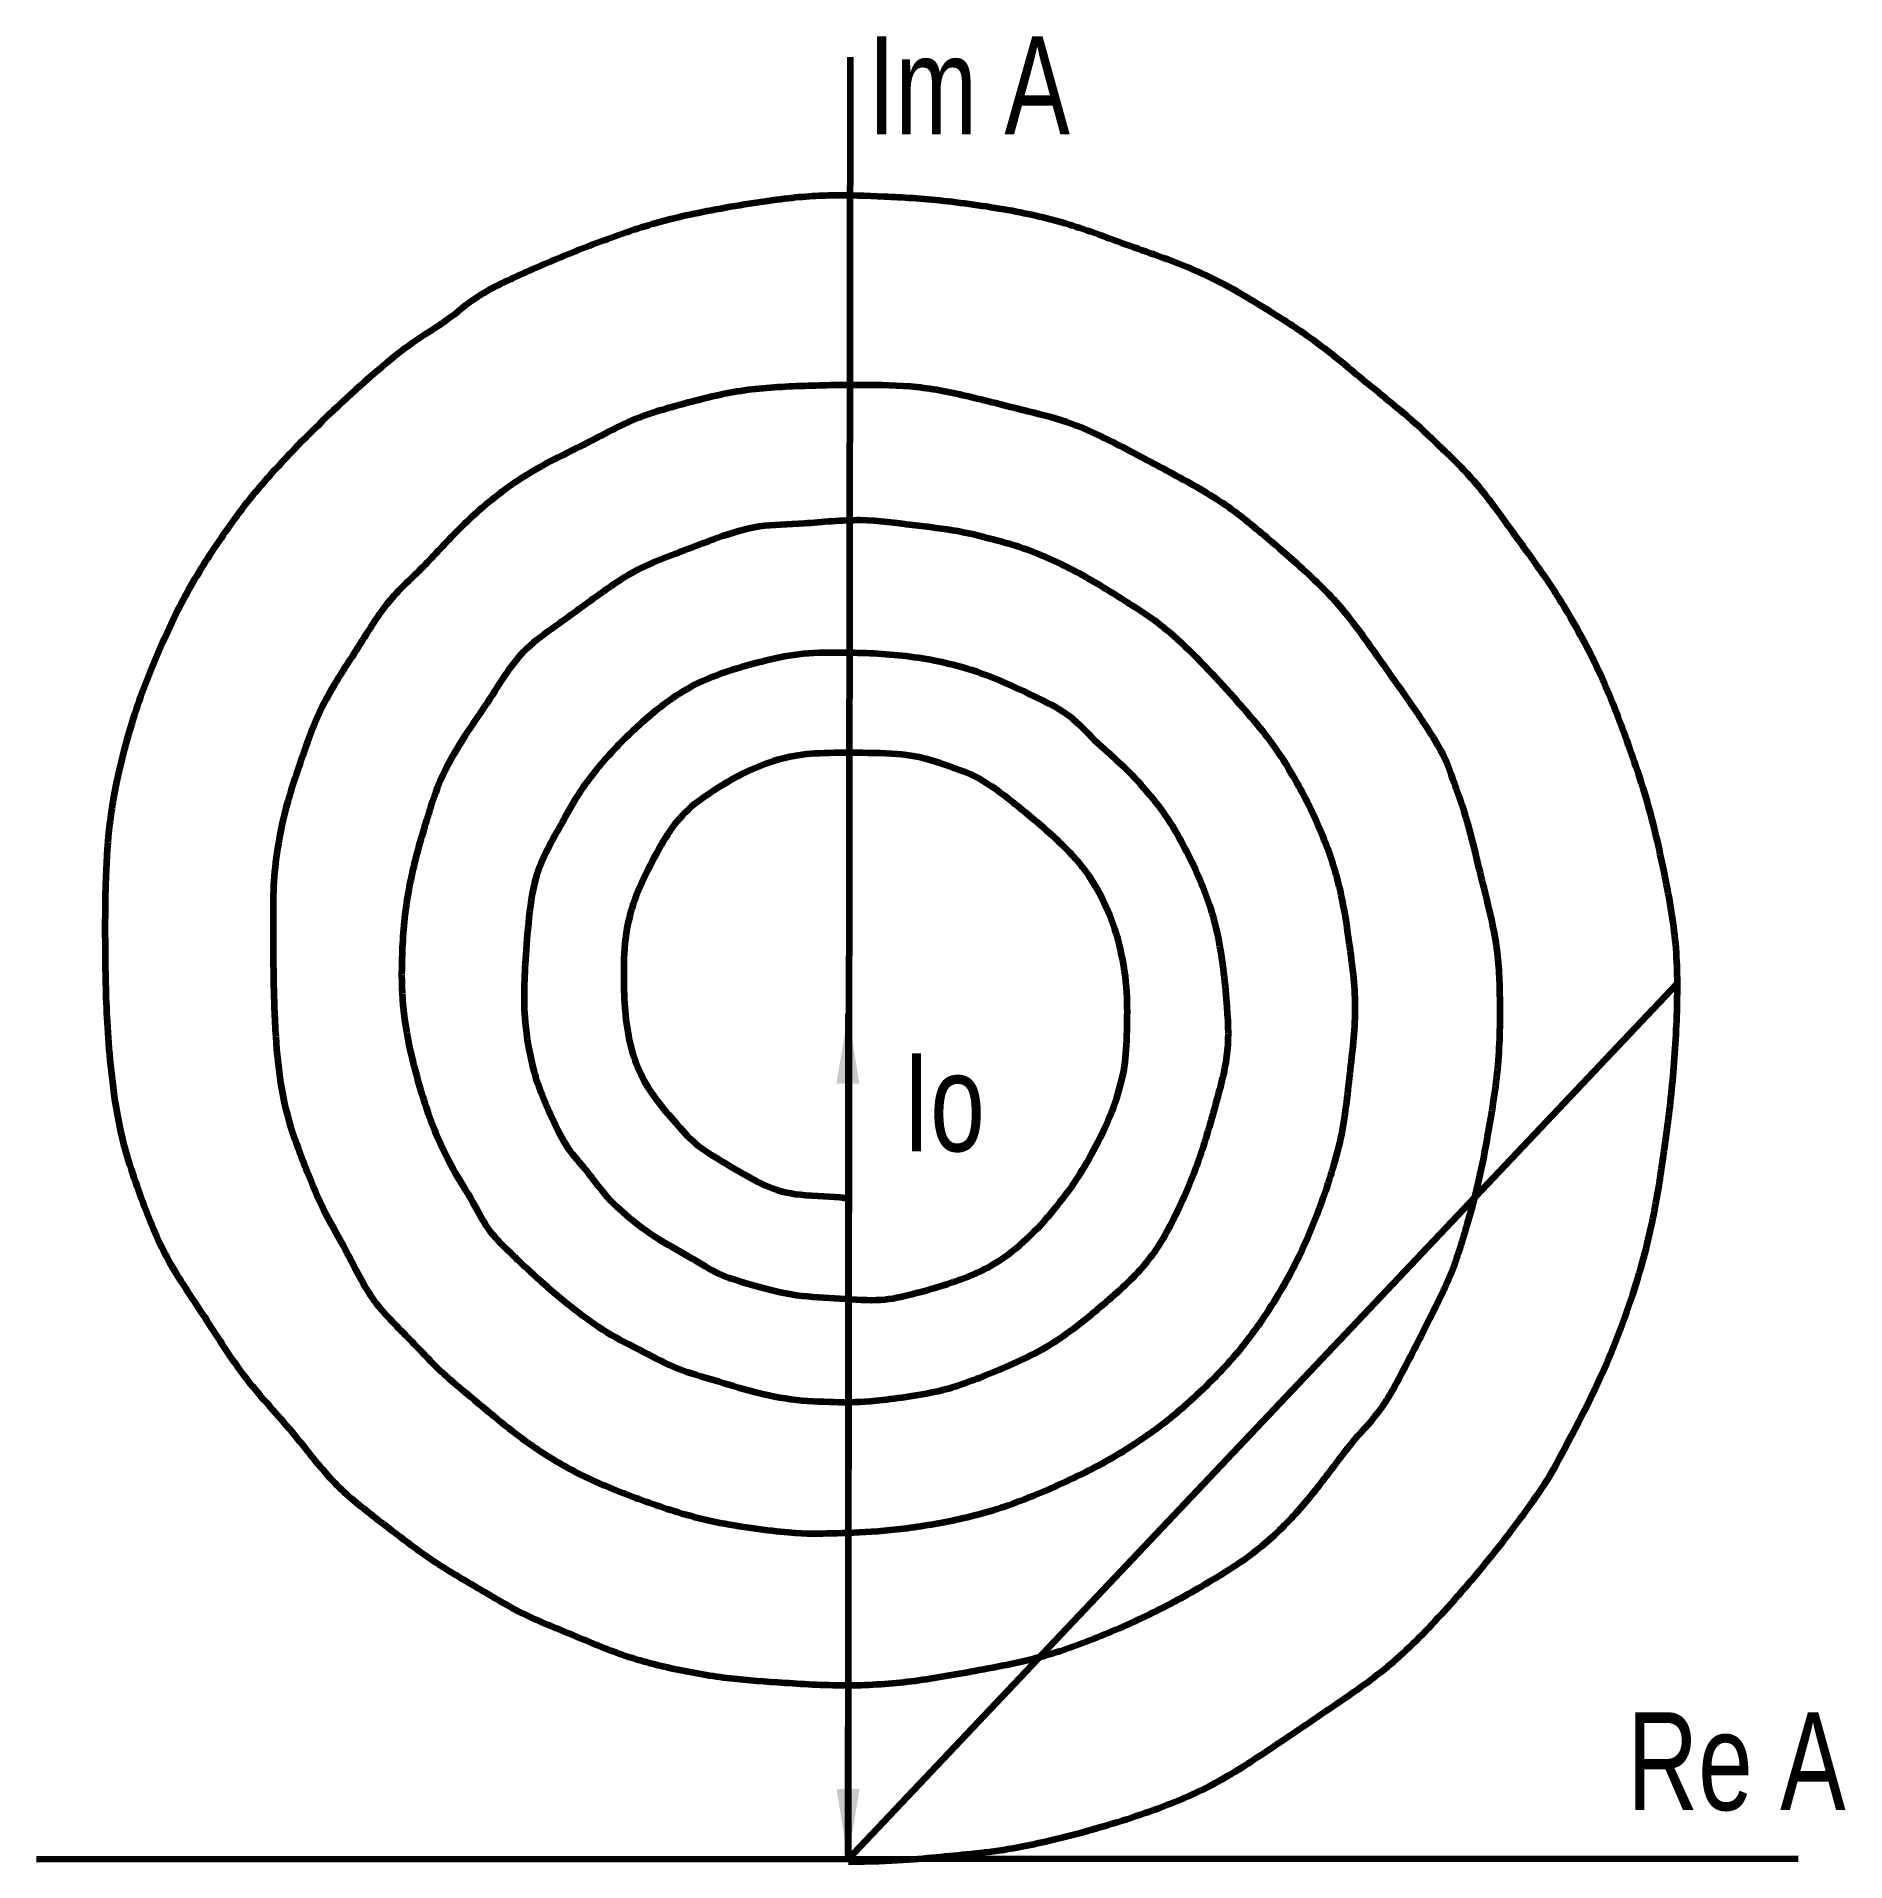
# Model space of a CAD drawing. Header units: millimetres. Extents: x 37 to 296, y 17 to 278.
import ezdxf

# ---------------------------------------------------------------- set-up
doc = ezdxf.new("R2010")
doc.units = ezdxf.units.MM
doc.layers.add('noname', color=7, linetype='CONTINUOUS', lineweight=0)
doc.styles.get("Standard").update_dxf_attribs({"font": 'txt', "width": 0.75})
doc.dimstyles.get("Standard").update_dxf_attribs({"dimtxt": 2.5, "dimasz": 10, "dimexe": 1.25, "dimexo": 0.625, "dimtad": 1, "dimtxsty": 'Standard', "dimcen": 2.5, "dimadec": 0, "dimazin": 0, "dimtfac": 1, "dimtmove": 0, "dimatfit": 3, "dimfxl": 1, "dimarcsym": 0})

msp = doc.modelspace()

# ---------------------------------------------------------------- linework, layer by layer
at = {"layer": 'noname', "lineweight": 100}
for p, q in [((153.2, 17.7), (153.54, 274.66)), ((153.2, 17.09), (271.61, 142.21)), ((153.2, 137.94), (153.2, 17.09)), ((37.23, 17.09), (288.96, 17.17))]:
    msp.add_line(p, q, dxfattribs=at)
at = {"layer": 'noname', "lineweight": 200}
msp.add_line((153.2, 137.94), (153.2, 17.7), dxfattribs=at)
at = {"layer": 'noname', "lineweight": 100}
msp.add_open_spline([(153.25, 16.75), (159.75, 16.75), (166.5, 17.5), (176.25, 18.25), (189.25, 21.5), (199.75, 25), (207, 28.5), (214.5, 33.5), (223.75, 39.75), (231.25, 45), (238.25, 52.25), (246.25, 61.5), (253.25, 71.25), (254.25, 73.25), (261.5, 86.75), (266.5, 100.75), (268.75, 110.75), (269.75, 118), (271, 126.75), (271.75, 137.75), (271.75, 148), (270, 157.5), (267.75, 167.75), (264.25, 177.75), (261, 186.25), (256.5, 194.75), (252.25, 201.25), (246.75, 208.75), (242.75, 214.25), (237.75, 219), (234.5, 222.25), (226.5, 228.75), (220.25, 234), (212.5, 239), (204, 244), (193.75, 247.5), (185.25, 250.75), (177, 252.75), (166.5, 254.25), (158.25, 254.75), (150.75, 255), (143.75, 254.5), (131.75, 252.5), (123.75, 250.5), (115, 247.25), (107.25, 244), (99.75, 240.5), (96.25, 237), (90.25, 233.75), (79.5, 224.25), (69.5, 214), (64.25, 207), (59, 199), (55.25, 191.25), (51.25, 181.5), (48.5, 171), (47.5, 164.25), (47, 157), (47, 145.5), (47.25, 135), (48.75, 121.25), (52.25, 111.25), (55.5, 103), (60.75, 95.5), (66.75, 85.75), (73.5, 78.75), (79.25, 71), (84.5, 66.75), (90.56, 62.08), (95.04, 58.88), (101.44, 55.2), (106.72, 52), (113.6, 49.28), (120.64, 46.24), (127.04, 44.48), (135.68, 42.88), (142.72, 42.4), (152.32, 41.76), (161.28, 42.24), (169.6, 43.68), (180.8, 45.76), (188.64, 48.64), (197.44, 52.48), (205.28, 56.96), (211.68, 60.96), (217.44, 66.56), (221.6, 71.84), (225.6, 77.28), (229.44, 81.12), (232.64, 87.04), (237.12, 95.84), (239.68, 101.12), (241.76, 108), (243.52, 114.4), (244.8, 121.44), (246.4, 131.2), (246.4, 141.12), (246.08, 148.16), (243.52, 157.92), (241.92, 165.12), (239.36, 172.16), (238.4, 175.04), (234.24, 181.44), (229.44, 188.16), (224.32, 195.52), (218.88, 200.96), (213.12, 205.92), (207.04, 211.04), (199.04, 215.36), (192, 219.2), (184.96, 222.56), (179.52, 223.84), (170.24, 226.24), (163.2, 227.68), (155.04, 227.84), (146.4, 227.68), (137.76, 227.2), (129.76, 225.12), (122.72, 223.2), (116.48, 219.68), (108.64, 216), (102.56, 211.84), (96.96, 206.72), (92.16, 201.28), (87.36, 197.12), (83.52, 190.72), (77.76, 182.08), (75.36, 175.04), (72.96, 168.16), (71.68, 162.08), (71.04, 156.96), (71.04, 151.36), (71.04, 143.04), (71.36, 134.24), (72, 128), (73.28, 122.08), (76.16, 114.56), (78.56, 108.96), (81.28, 104.64), (84.96, 96.8), (90.4, 91.68), (94.88, 86.72), (99.68, 82.88), (105.44, 77.92), (111.52, 73.76), (117.6, 70.72), (125.12, 67.84), (133.6, 65.12), (145.92, 63.52), (150.56, 63.68), (157.28, 63.84), (164.96, 64.8), (173.44, 66.56), (182.08, 69.92), (191.04, 74.24), (199.52, 80), (206.72, 86.88), (211.84, 92.96), (217.76, 102.72), (221.44, 112.32), (224, 120.48), (224.96, 130.08), (226.08, 138.88), (224.8, 148.32), (223.84, 154.88), (221.92, 161.44), (218.88, 168.48), (214.24, 176.32), (209.6, 181.76), (199.84, 192.48), (192.96, 196.8), (186.4, 200.96), (179.04, 204.32), (174.88, 205.44), (168.96, 207.04), (162.56, 207.68), (155.2, 208.8), (146.56, 207.84), (140.48, 207.84), (134.72, 206.08), (127.36, 203.2), (122.4, 201.28), (116.16, 196.8), (111.36, 193.28), (107.04, 190.24), (104.16, 186.4), (101.28, 181.76), (98.56, 177.92), (95.2, 172.32), (93.76, 168.16), (91.36, 160.48), (89.76, 152.8), (89.28, 144), (89.6, 137.6), (90.88, 131.2), (93.28, 122.88), (96.32, 116.16), (99.36, 111.52), (101.6, 107.04), (104.64, 104), (109.76, 99.2), (114.24, 95.52), (118.56, 92.32), (124, 89.6), (128.8, 87.04), (134.08, 85.6), (139.52, 83.84), (145.76, 82.56), (152.32, 82.4), (156, 82.4), (166.88, 83.84), (172.8, 86.24), (181.76, 89.92), (188.96, 95.68), (195.36, 101.28), (199.2, 107.04), (203.36, 116.48), (205.76, 124.96), (207.68, 132), (207.52, 138.08), (206.4, 149.28), (203.52, 157.6), (199.2, 165.76), (195.36, 170.4), (192.16, 173.76), (188.32, 176.96), (185.12, 180.64), (180.64, 182.88), (176.96, 184.64), (170.72, 187.36), (161.6, 189.28), (152, 189.6), (145.92, 189.44), (140.96, 188.32), (135.2, 186.72), (129.6, 184.32), (123.84, 179.84), (119.2, 175.2), (115.04, 170.24), (112.32, 165.12), (108.48, 158.56), (107.52, 151.52), (107.04, 145.44), (106.88, 141.12), (106.88, 137.28), (108, 129.6), (110.88, 122.88), (113.12, 118.4), (115.68, 115.84), (118.72, 111.52), (122.4, 108.32), (126.08, 105.6), (131.2, 102.88), (134.56, 100.64), (138.72, 99.36), (145.12, 97.6), (151.2, 97.28), (157.6, 96.8), (161.6, 97.6), (167.36, 99.2), (173.76, 101.6), (178.4, 105.28), (182.24, 109.28), (185.6, 113.76), (187.84, 117.44), (190.72, 123.04), (192.16, 127.68), (192.96, 131.2), (193.12, 136.96), (193.12, 142.24), (191.84, 148.96), (189.92, 153.92), (187.04, 158.88), (182.4, 163.52), (176.64, 168.32), (171.84, 171.84), (168.48, 172.96), (165.12, 174.24), (160.64, 175.2), (153.28, 175.2), (147.68, 175.2), (143.2, 174.4), (138.4, 172.48), (134.56, 170.24), (130.08, 167.2), (127.36, 163.68), (124.96, 159.36), (122.24, 153.6), (121.12, 148), (121.12, 142.24), (121.28, 137.76), (122.08, 132.96), (123.68, 128.64), (126.08, 125.12), (128.96, 121.92), (131.36, 119.04), (137.12, 115.68), (142.08, 112.8), (146.56, 111.84), (152, 111.84), (153.12, 111.52)], degree=3, dxfattribs=at)

# ---------------------------------------------------------------- texts
at = {"layer": 'noname', "lineweight": 100, "char_height": 14, "width": 100, "attachment_point": 5}
for s, insert in [('Im\\~A', (170.47, 270.61)), ('Io', (166.89, 125.17)), ('Re\\~A', (280.14, 30.99))]:
    msp.add_mtext(s, dxfattribs=dict(at, insert=insert))

# ---------------------------------------------------------------- leaders
at = {"layer": 'noname', "lineweight": 100}
for points in [[(153.2, 137.94), (153.12, 110.3)], [(153.2, 17.09), (153.12, 111.52)]]:
    msp.add_leader(points, dimstyle='Standard', dxfattribs=at)

doc.saveas('drawing.dxf')
